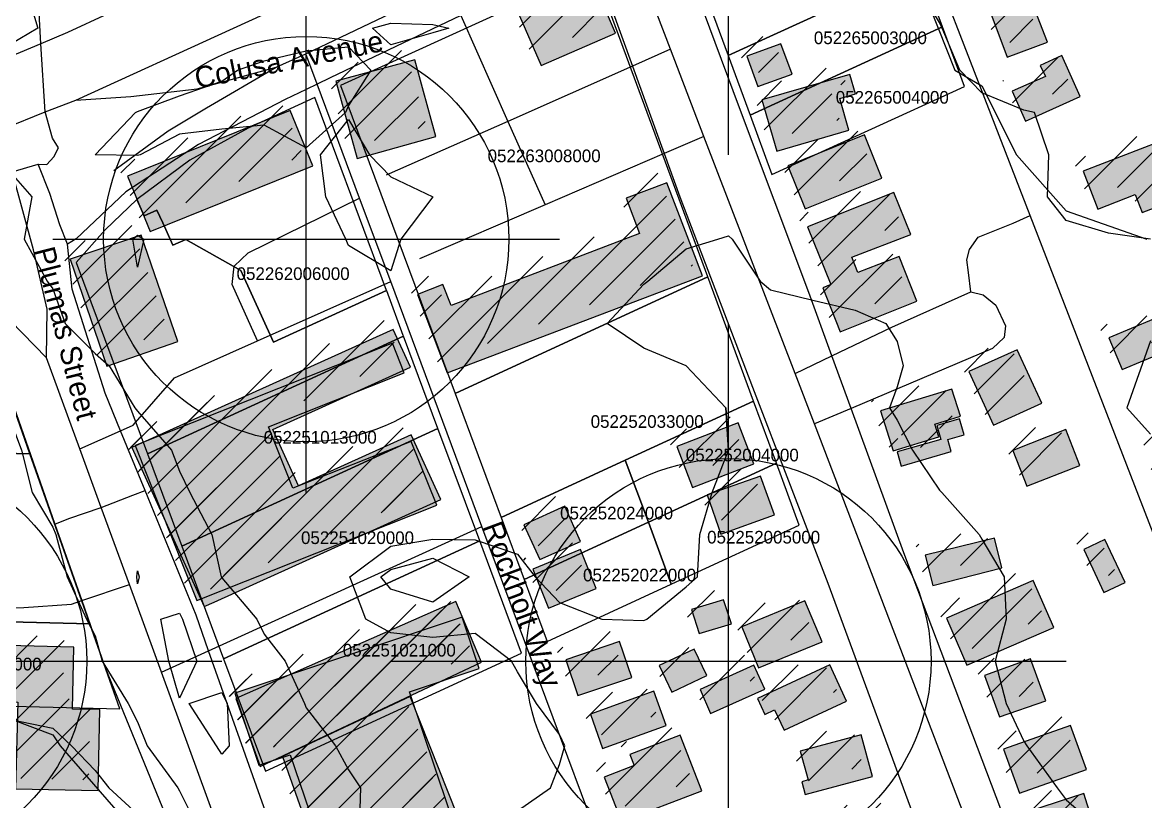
# Model space of a CAD drawing. Extents: x 6576311 to 6728256, y 2029764 to 2237541.
# Drawn here: x 6670120 to 6670918, y 2176966 to 2177519 of the extents above; entities that cross this region are included whole.
import ezdxf

# ---------------------------------------------------------------- set-up
doc = ezdxf.new("R2010")
doc.units = 21
for name, color, linetype in [('ADJOINING_LABELS', 230, 'Continuous'), ('ADJOINING_PARCELS', 241, 'Continuous'), ('BUILDINGS', 9, 'Continuous'), ('CENTER', 1, 'Continuous'), ('CL_LOCAL', 4, 'Continuous'), ('CL_MAJOR', 2, 'Continuous'), ('CL_TRAIL', 6, 'Continuous'), ('CONTOUR_1FT', 251, 'Continuous'), ('CONTOUR_INDEX', 150, 'Continuous'), ('ROAD_LABELS', 3, 'Continuous')]:
    doc.layers.add(name, color=color, linetype=linetype)

msp = doc.modelspace()

# ---------------------------------------------------------------- hatches: boundary and pattern name
at = {"layer": 'BUILDINGS_HATCH'}
for points in [[(6670465.43, 2177541.1), (6670488.06, 2177488.75), (6670541, 2177511.55), (6670518.66, 2177563.9)], [(6670805.53, 2177531.25), (6670819.3, 2177494.52), (6670847.9, 2177505.2), (6670833.85, 2177541.93)], [(6670634.38, 2177495.19), (6670642.13, 2177473.74), (6670666.48, 2177482.58), (6670658.45, 2177504.04)], [(6670342.32, 2177477.57), (6670357.3, 2177422.64), (6670413.4, 2177438.17), (6670398.42, 2177492.74)], [(6670871.32, 2177466.7), (6670858.15, 2177495.78), (6670842.87, 2177488.79), (6670846.59, 2177480.8), (6670822.81, 2177470.5), (6670832.26, 2177449.05)], [(6670706.92, 2177442.69), (6670700.31, 2177465.24), (6670711.64, 2177468.57), (6670707.61, 2177482.39), (6670645, 2177464.28), (6670655.65, 2177427.91)], [(6670194.27, 2177409.93), (6670210.32, 2177370.67), (6670325.84, 2177417.41), (6670309.8, 2177456.68)], [(6670730.33, 2177408.56), (6670718, 2177439.46), (6670663.35, 2177417.38), (6670675.68, 2177386.84)], [(6670873.25, 2177413.53), (6670883.86, 2177386.62), (6670910.19, 2177396.93), (6670915.35, 2177384.21), (6670956.41, 2177400.04), (6670940.93, 2177439.68)], [(6670602.71, 2177339.18), (6670577.47, 2177405.36), (6670548.58, 2177394.31), (6670558.05, 2177369.22), (6670424.11, 2177318.03), (6670418.38, 2177332.94), (6670400.26, 2177325.94), (6670421.48, 2177270.31)], [(6670750.92, 2177368.58), (6670738.88, 2177398.39), (6670677.43, 2177374.1), (6670694.06, 2177333.01), (6670688.4, 2177330.8), (6670700.72, 2177299.53), (6670755.09, 2177321.25), (6670742.47, 2177352.88), (6670713.31, 2177341.47), (6670709.01, 2177352.38)], [(6670153.4, 2177351.13), (6670179.53, 2177275.12), (6670229.94, 2177292.45), (6670203.81, 2177368.09)], [(6670901.08, 2177272.7), (6670932.79, 2177285.95), (6670923.33, 2177308.49), (6670891.62, 2177295.24)], [(6670197.24, 2177217.25), (6670248.68, 2177104.23), (6670255.68, 2177107.39), (6670416.78, 2177180.22), (6670395.8, 2177226.24), (6670315.77, 2177190.07), (6670297.53, 2177230.05), (6670395.25, 2177274.21), (6670382.97, 2177301.14)], [(6670243.48, 2177108.58), (6670413.93, 2177176.31), (6670395.87, 2177221.4), (6670311.78, 2177188.27), (6670294.29, 2177231.9), (6670390.85, 2177270.18), (6670382.53, 2177291.27), (6670199.62, 2177218.75)], [(6670792.17, 2177271.15), (6670809.63, 2177232.98), (6670843.88, 2177248.79), (6670826.42, 2177286.59)], [(6670729.32, 2177243.2), (6670738.24, 2177214.83), (6670770.81, 2177224.8), (6670767.94, 2177233.9), (6670786.07, 2177239.44), (6670780.03, 2177258.71)], [(6670584.5, 2177217.82), (6670595.68, 2177188.74), (6670639.29, 2177205.67), (6670628.11, 2177234.76)], [(6670743.96, 2177203.93), (6670779.65, 2177214.28), (6670777.06, 2177223.01), (6670788.67, 2177226.34), (6670785.51, 2177237.61), (6670769.36, 2177232.81), (6670772.24, 2177222.99), (6670741.08, 2177214.12)], [(6670871.02, 2177204.47), (6670860.98, 2177229.92), (6670823.32, 2177215.19), (6670833.36, 2177189.74)], [(6670653.91, 2177169.31), (6670644.15, 2177196.95), (6670606.2, 2177183.68), (6670615.96, 2177155.68)], [(6670516.15, 2177150.52), (6670504.98, 2177175.6), (6670475.82, 2177162.37), (6670487.27, 2177137.65)], [(6670766.44, 2177119.17), (6670815.45, 2177131.76), (6670810.26, 2177152.86), (6670760.96, 2177140.63)], [(6670903.14, 2177121.2), (6670888.83, 2177151.73), (6670873.82, 2177144.75), (6670888.13, 2177114.22)], [(6670527.35, 2177117.06), (6670516.17, 2177144.69), (6670482.2, 2177130.71), (6670493.37, 2177103.08)], [(6670852.5, 2177089.3), (6670837.9, 2177122.75), (6670776.18, 2177095.9), (6670790.79, 2177062.45)], [(6670271.17, 2177038.88), (6670288.5, 2176990.48), (6670445.66, 2177064.64), (6670427.61, 2177107.72)], [(6670623.32, 2177091.97), (6670617.86, 2177109.07), (6670594.92, 2177102.05), (6670600.38, 2177084.96)], [(6670642.74, 2177060.73), (6670687.76, 2177079.13), (6670675.44, 2177108.22), (6670630.7, 2177089.82)], [(6670270.41, 2177042.77), (6670287.65, 2176991.49), (6670309.74, 2176998.87), (6670323.52, 2176958.5), (6670309.36, 2176953.71), (6670330.9, 2176890.06), (6670393.21, 2176910.72), (6670388.62, 2176924.91), (6670409.01, 2176931.55), (6670411.02, 2176926.09), (6670431.69, 2176933.1), (6670394.64, 2177043.66), (6670444.2, 2177060.26), (6670432.14, 2177096.63)], [(6670173.42, 2176973.53), (6670174.6, 2177031.08), (6670155.03, 2177031.36), (6670155.98, 2177075.43), (6670014.43, 2177078.84), (6670014.21, 2177063.55), (6669996.06, 2177064.2), (6669995.8, 2177057.28), (6669962.33, 2177057.87), (6669961.84, 2177039.65), (6670116.15, 2177036.3), (6670114.71, 2176974.74)], [(6670552.58, 2177053.8), (6670543.96, 2177079.26), (6670505.72, 2177066.35), (6670514.34, 2177040.89)], [(6670605.89, 2177055.12), (6670597.02, 2177074.02), (6670572.11, 2177062.26), (6670580.98, 2177043.36)], [(6670803.3, 2177055.22), (6670813.91, 2177025.77), (6670846.77, 2177037.2), (6670835.86, 2177067.01)], [(6670647.06, 2177045.46), (6670639.33, 2177062.54), (6670601.11, 2177045.26), (6670608.56, 2177028.18)], [(6670641.98, 2177038.88), (6670647.13, 2177027.61), (6670653.93, 2177030.92), (6670660.8, 2177016.38), (6670705.24, 2177036.96), (6670693.22, 2177062.77)], [(6670577.11, 2177019.67), (6670568.22, 2177044.03), (6670523.19, 2177027.81), (6670531.8, 2177003.45)], [(6670304.44, 2176997.72), (6670317.53, 2176960.3), (6670312.6, 2176958.75), (6670336.1, 2176889.14), (6670394.19, 2176915.13), (6670389.16, 2176929.53), (6670406.26, 2176937.18), (6670410.11, 2176926.2), (6670435.93, 2176937.67), (6670395.16, 2177040.17)], [(6670828.04, 2176971.56), (6670875.62, 2176988.51), (6670864.43, 2177019.79), (6670816.85, 2177002.83)], [(6670602.27, 2176973.15), (6670587.07, 2177012.79), (6670551.1, 2176999.16), (6670554.26, 2176991.16), (6670533.02, 2176983.06), (6670545.35, 2176951.43)], [(6670673.43, 2176979.65), (6670675.74, 2176970.55), (6670723.62, 2176983.5), (6670715.55, 2177012.97), (6670672.2, 2177001.49), (6670677.96, 2176981.12)], [(6670882.9, 2176942.66), (6670873.71, 2176971.39), (6670835.19, 2176958.84), (6670844.38, 2176930.47)]]:
    msp.add_hatch(color=251, dxfattribs=at).paths.add_polyline_path(points)
at = {"layer": 'BUILDINGS_SHADOW'}
h = msp.add_hatch(dxfattribs=at)
h.set_pattern_fill('ANSI31', scale=5)
h.paths.add_polyline_path([(6670458.68, 2177548.48), (6670481.31, 2177496.13), (6670534.25, 2177518.93), (6670511.91, 2177571.28)])
h = msp.add_hatch(dxfattribs=at)
h.set_pattern_fill('ANSI31', scale=5)
h.paths.add_polyline_path([(6670798.78, 2177538.63), (6670812.55, 2177501.9), (6670841.15, 2177512.58), (6670827.1, 2177549.31)])
h = msp.add_hatch(dxfattribs=at)
h.set_pattern_fill('ANSI31', scale=5)
h.paths.add_polyline_path([(6670627.63, 2177502.57), (6670635.38, 2177481.12), (6670659.73, 2177489.96), (6670651.7, 2177511.42)])
h = msp.add_hatch(dxfattribs=at)
h.set_pattern_fill('ANSI31', scale=5)
h.paths.add_polyline_path([(6670335.57, 2177484.95), (6670350.55, 2177430.02), (6670406.65, 2177445.55), (6670391.67, 2177500.12)])
h = msp.add_hatch(dxfattribs=at)
h.set_pattern_fill('ANSI31', scale=5)
h.paths.add_polyline_path([(6670864.57, 2177474.08), (6670851.41, 2177503.16), (6670836.12, 2177496.17), (6670839.84, 2177488.18), (6670816.06, 2177477.88), (6670825.51, 2177456.43)])
h = msp.add_hatch(dxfattribs=at)
h.set_pattern_fill('ANSI31', scale=5)
h.paths.add_polyline_path([(6670700.18, 2177450.07), (6670693.56, 2177472.62), (6670704.89, 2177475.95), (6670700.86, 2177489.77), (6670638.26, 2177471.66), (6670648.9, 2177435.29)])
h = msp.add_hatch(dxfattribs=at)
h.set_pattern_fill('ANSI31', scale=5)
h.paths.add_polyline_path([(6670187.53, 2177417.31), (6670203.57, 2177378.05), (6670319.09, 2177424.79), (6670303.05, 2177464.05)])
h = msp.add_hatch(dxfattribs=at)
h.set_pattern_fill('ANSI31', scale=5)
h.paths.add_polyline_path([(6670723.58, 2177415.93), (6670711.25, 2177446.84), (6670656.61, 2177424.76), (6670668.93, 2177394.22)])
h = msp.add_hatch(dxfattribs=at)
h.set_pattern_fill('ANSI31', scale=5)
h.paths.add_polyline_path([(6670866.5, 2177420.91), (6670877.11, 2177394), (6670903.44, 2177404.31), (6670908.6, 2177391.59), (6670949.66, 2177407.42), (6670934.18, 2177447.06)])
h = msp.add_hatch(dxfattribs=at)
h.set_pattern_fill('ANSI31', scale=5)
h.paths.add_polyline_path([(6670595.96, 2177346.56), (6670570.72, 2177412.74), (6670541.84, 2177401.69), (6670551.3, 2177376.6), (6670417.36, 2177325.41), (6670411.63, 2177340.32), (6670393.51, 2177333.32), (6670414.73, 2177277.69)])
h = msp.add_hatch(dxfattribs=at)
h.set_pattern_fill('ANSI31', scale=5)
h.paths.add_polyline_path([(6670744.17, 2177375.96), (6670732.13, 2177405.77), (6670670.69, 2177381.48), (6670687.31, 2177340.39), (6670681.65, 2177338.18), (6670693.97, 2177306.91), (6670748.34, 2177328.63), (6670735.73, 2177360.26), (6670706.56, 2177348.85), (6670702.26, 2177359.76)])
h = msp.add_hatch(dxfattribs=at)
h.set_pattern_fill('ANSI31', scale=5)
h.paths.add_polyline_path([(6670146.65, 2177358.5), (6670172.78, 2177282.5), (6670223.19, 2177299.83), (6670197.06, 2177375.47)])
h = msp.add_hatch(dxfattribs=at)
h.set_pattern_fill('ANSI31', scale=5)
h.paths.add_polyline_path([(6670894.33, 2177280.08), (6670926.04, 2177293.33), (6670916.58, 2177315.87), (6670884.87, 2177302.62)])
h = msp.add_hatch(dxfattribs=at)
h.set_pattern_fill('ANSI31', scale=5)
h.paths.add_polyline_path([(6670190.49, 2177224.63), (6670241.94, 2177111.61), (6670248.93, 2177114.77), (6670410.03, 2177187.6), (6670389.05, 2177233.62), (6670309.02, 2177197.45), (6670290.78, 2177237.43), (6670388.51, 2177281.58), (6670376.22, 2177308.52)])
h = msp.add_hatch(dxfattribs=at)
h.set_pattern_fill('ANSI31', scale=5)
h.paths.add_polyline_path([(6670236.73, 2177115.96), (6670407.18, 2177183.69), (6670389.13, 2177228.78), (6670305.03, 2177195.64), (6670287.54, 2177239.28), (6670384.1, 2177277.56), (6670375.78, 2177298.65), (6670192.87, 2177226.13)])
h = msp.add_hatch(dxfattribs=at)
h.set_pattern_fill('ANSI31', scale=5)
h.paths.add_polyline_path([(6670785.42, 2177278.53), (6670802.88, 2177240.36), (6670837.14, 2177256.17), (6670819.67, 2177293.97)])
h = msp.add_hatch(dxfattribs=at)
h.set_pattern_fill('ANSI31', scale=5)
h.paths.add_polyline_path([(6670722.58, 2177250.58), (6670731.49, 2177222.21), (6670764.06, 2177232.18), (6670761.19, 2177241.28), (6670779.32, 2177246.82), (6670773.28, 2177266.09)])
h = msp.add_hatch(dxfattribs=at)
h.set_pattern_fill('ANSI31', scale=5)
h.paths.add_polyline_path([(6670577.75, 2177225.2), (6670588.93, 2177196.11), (6670632.54, 2177213.05), (6670621.36, 2177242.14)])
h = msp.add_hatch(dxfattribs=at)
h.set_pattern_fill('ANSI31', scale=5)
h.paths.add_polyline_path([(6670737.21, 2177211.31), (6670772.9, 2177221.66), (6670770.31, 2177230.39), (6670781.92, 2177233.72), (6670778.76, 2177244.99), (6670762.61, 2177240.19), (6670765.49, 2177230.37), (6670734.33, 2177221.49)])
h = msp.add_hatch(dxfattribs=at)
h.set_pattern_fill('ANSI31', scale=5)
h.paths.add_polyline_path([(6670924.77, 2177191.71), (6670976.32, 2177207.22), (6670965.67, 2177242.87), (6670913.83, 2177227.72)])
h = msp.add_hatch(dxfattribs=at)
h.set_pattern_fill('ANSI31', scale=5)
h.paths.add_polyline_path([(6670864.27, 2177211.85), (6670854.23, 2177237.3), (6670816.57, 2177222.57), (6670826.61, 2177197.12)])
h = msp.add_hatch(dxfattribs=at)
h.set_pattern_fill('ANSI31', scale=5)
h.paths.add_polyline_path([(6670647.16, 2177176.69), (6670637.4, 2177204.33), (6670599.45, 2177191.06), (6670609.21, 2177163.06)])
h = msp.add_hatch(dxfattribs=at)
h.set_pattern_fill('ANSI31', scale=5)
h.paths.add_polyline_path([(6670509.4, 2177157.9), (6670498.23, 2177182.98), (6670469.07, 2177169.75), (6670480.52, 2177145.03)])
h = msp.add_hatch(dxfattribs=at)
h.set_pattern_fill('ANSI31', scale=5)
h.paths.add_polyline_path([(6670759.69, 2177126.54), (6670808.7, 2177139.14), (6670803.51, 2177160.24), (6670754.21, 2177148.01)])
h = msp.add_hatch(dxfattribs=at)
h.set_pattern_fill('ANSI31', scale=5)
h.paths.add_polyline_path([(6670896.39, 2177128.58), (6670882.08, 2177159.11), (6670867.07, 2177152.13), (6670881.38, 2177121.6)])
h = msp.add_hatch(dxfattribs=at)
h.set_pattern_fill('ANSI31', scale=5)
h.paths.add_polyline_path([(6670520.6, 2177124.44), (6670509.42, 2177152.07), (6670475.45, 2177138.09), (6670486.62, 2177110.46)])
h = msp.add_hatch(dxfattribs=at)
h.set_pattern_fill('ANSI31', scale=5)
h.paths.add_polyline_path([(6670845.75, 2177096.68), (6670831.15, 2177130.13), (6670769.43, 2177103.28), (6670784.04, 2177069.83)])
h = msp.add_hatch(dxfattribs=at)
h.set_pattern_fill('ANSI31', scale=5)
h.paths.add_polyline_path([(6670264.42, 2177046.26), (6670281.75, 2176997.86), (6670438.91, 2177072.02), (6670420.86, 2177115.1)])
h = msp.add_hatch(dxfattribs=at)
h.set_pattern_fill('ANSI31', scale=5)
h.paths.add_polyline_path([(6670616.57, 2177099.35), (6670611.11, 2177116.45), (6670588.17, 2177109.43), (6670593.63, 2177092.34)])
h = msp.add_hatch(dxfattribs=at)
h.set_pattern_fill('ANSI31', scale=5)
h.paths.add_polyline_path([(6670635.99, 2177068.11), (6670681.01, 2177086.51), (6670668.69, 2177115.6), (6670623.96, 2177097.2)])
h = msp.add_hatch(dxfattribs=at)
h.set_pattern_fill('ANSI31', scale=5)
h.paths.add_polyline_path([(6670263.67, 2177050.15), (6670280.9, 2176998.87), (6670302.99, 2177006.25), (6670316.77, 2176965.88), (6670302.61, 2176961.09), (6670324.15, 2176897.44), (6670386.47, 2176918.1), (6670381.87, 2176932.28), (6670402.26, 2176938.93), (6670404.27, 2176933.47), (6670424.94, 2176940.48), (6670387.89, 2177051.04), (6670437.45, 2177067.64), (6670425.39, 2177104.01)])
h = msp.add_hatch(dxfattribs=at)
h.set_pattern_fill('ANSI31', scale=5)
h.paths.add_polyline_path([(6670166.67, 2176980.91), (6670167.85, 2177038.46), (6670148.28, 2177038.74), (6670149.23, 2177082.81), (6670007.68, 2177086.22), (6670007.46, 2177070.93), (6669989.31, 2177071.58), (6669989.05, 2177064.66), (6669955.58, 2177065.25), (6669955.09, 2177047.03), (6670109.4, 2177043.68), (6670107.96, 2176982.12)])
h = msp.add_hatch(dxfattribs=at)
h.set_pattern_fill('ANSI31', scale=5)
h.paths.add_polyline_path([(6670545.83, 2177061.18), (6670537.21, 2177086.63), (6670498.98, 2177073.73), (6670507.59, 2177048.27)])
h = msp.add_hatch(dxfattribs=at)
h.set_pattern_fill('ANSI31', scale=5)
h.paths.add_polyline_path([(6670599.14, 2177062.49), (6670590.27, 2177081.4), (6670565.36, 2177069.64), (6670574.23, 2177050.73)])
h = msp.add_hatch(dxfattribs=at)
h.set_pattern_fill('ANSI31', scale=5)
h.paths.add_polyline_path([(6670796.55, 2177062.6), (6670807.17, 2177033.15), (6670840.02, 2177044.57), (6670829.11, 2177074.39)])
h = msp.add_hatch(dxfattribs=at)
h.set_pattern_fill('ANSI31', scale=5)
h.paths.add_polyline_path([(6670640.31, 2177052.83), (6670632.58, 2177069.92), (6670594.36, 2177052.64), (6670601.81, 2177035.55)])
h = msp.add_hatch(dxfattribs=at)
h.set_pattern_fill('ANSI31', scale=5)
h.paths.add_polyline_path([(6670635.23, 2177046.26), (6670640.38, 2177034.99), (6670647.18, 2177038.3), (6670654.05, 2177023.76), (6670698.49, 2177044.34), (6670686.47, 2177070.15)])
h = msp.add_hatch(dxfattribs=at)
h.set_pattern_fill('ANSI31', scale=5)
h.paths.add_polyline_path([(6670570.36, 2177027.04), (6670561.47, 2177051.41), (6670516.44, 2177035.19), (6670525.05, 2177010.83)])
h = msp.add_hatch(dxfattribs=at)
h.set_pattern_fill('ANSI31', scale=5)
h.paths.add_polyline_path([(6670297.69, 2177005.1), (6670310.78, 2176967.68), (6670305.85, 2176966.13), (6670329.35, 2176896.52), (6670387.44, 2176922.51), (6670382.41, 2176936.91), (6670399.51, 2176944.56), (6670403.36, 2176933.58), (6670429.18, 2176945.05), (6670388.41, 2177047.55)])
h = msp.add_hatch(dxfattribs=at)
h.set_pattern_fill('ANSI31', scale=5)
h.paths.add_polyline_path([(6670821.29, 2176978.94), (6670868.87, 2176995.89), (6670857.68, 2177027.17), (6670810.1, 2177010.21)])
h = msp.add_hatch(dxfattribs=at)
h.set_pattern_fill('ANSI31', scale=5)
h.paths.add_polyline_path([(6670595.52, 2176980.53), (6670580.32, 2177020.17), (6670544.36, 2177006.54), (6670547.51, 2176998.54), (6670526.27, 2176990.44), (6670538.6, 2176958.8)])
h = msp.add_hatch(dxfattribs=at)
h.set_pattern_fill('ANSI31', scale=5)
h.paths.add_polyline_path([(6670666.68, 2176987.03), (6670668.99, 2176977.93), (6670716.87, 2176990.88), (6670708.8, 2177020.35), (6670665.45, 2177008.87), (6670671.21, 2176988.5)])
h = msp.add_hatch(dxfattribs=at)
h.set_pattern_fill('ANSI31', scale=5)
h.paths.add_polyline_path([(6670876.15, 2176950.03), (6670866.96, 2176978.77), (6670828.44, 2176966.22), (6670837.63, 2176937.85)])
h = msp.add_hatch(dxfattribs=at)
h.set_pattern_fill('ANSI31', scale=5)
h.paths.add_polyline_path([(6670677.74, 2176919.69), (6670737.51, 2176937.79), (6670728.02, 2176969.8), (6670667.97, 2176951.7)])

# ---------------------------------------------------------------- linework, layer by layer
at = {"layer": 'ADJOINING_PARCELS'}
for points in [[(6670588.19, 2177585.14), (6670621.05, 2177495.68), (6670757.77, 2177558.36), (6670725.06, 2177647.45), (6670588.19, 2177585.14)], [(6670345.46, 2177474.49), (6670427.07, 2177255.58), (6670606.54, 2177338.47), (6670526.06, 2177556.83), (6670345.46, 2177474.49)], [(6670621.05, 2177495.68), (6670636.68, 2177453.32), (6670773.27, 2177516.18), (6670757.77, 2177558.36), (6670621.05, 2177495.68)], [(6670636.68, 2177453.32), (6670652.18, 2177411.14), (6670788.9, 2177473.81), (6670773.27, 2177516.18), (6670636.68, 2177453.32)], [(6670390.17, 2177296.76), (6670378.4, 2177328.58), (6670378.26, 2177328.76), (6670298.01, 2177292.01), (6670274.68, 2177342.9), (6670235.59, 2177365.13), (6670226.53, 2177361.09), (6670219.23, 2177376.9), (6670215.08, 2177385.99), (6670206.02, 2177381.76), (6670200.73, 2177393.39), (6670178.27, 2177371.99), (6670157.8, 2177348.78), (6670208.44, 2177212.78), (6670390.45, 2177296.4), (6670390.17, 2177296.76)], [(6670459.78, 2177167.4), (6670547.95, 2177208.2), (6670638.96, 2177250.1), (6670606.54, 2177338.47), (6670427.07, 2177255.58), (6670459.78, 2177167.4)], [(6670208.44, 2177212.78), (6670232.82, 2177147.14), (6670414.84, 2177230.77), (6670390.45, 2177296.4), (6670208.44, 2177212.78)], [(6669963.51, 2177216.66), (6670124.91, 2177212.61), (6670103.67, 2177273.16), (6669961.13, 2177276.75), (6669963.51, 2177216.66)], [(6670547.95, 2177208.2), (6670564.45, 2177164.2), (6670655.31, 2177206.1), (6670638.96, 2177250.1), (6670547.95, 2177208.2)], [(6670232.82, 2177147.14), (6670262.51, 2177067.14), (6670444.53, 2177150.95), (6670414.84, 2177230.77), (6670232.82, 2177147.14)], [(6669967.98, 2177096.86), (6670167.53, 2177091.87), (6670124.91, 2177212.61), (6669963.51, 2177216.66), (6669967.98, 2177096.86)], [(6670459.78, 2177167.4), (6670476.13, 2177123.4), (6670564.45, 2177164.2), (6670547.95, 2177208.2), (6670459.78, 2177167.4)], [(6670580.66, 2177120.02), (6670584.06, 2177121.67), (6670671.53, 2177161.92), (6670655.31, 2177206.1), (6670564.45, 2177164.2), (6670580.66, 2177120.02)], [(6670476.13, 2177123.4), (6670492.34, 2177079.4), (6670580.66, 2177120.02), (6670564.45, 2177164.2), (6670476.13, 2177123.4)], [(6670262.51, 2177067.14), (6670292.2, 2176987.14), (6670474.22, 2177071.13), (6670444.53, 2177150.95), (6670262.51, 2177067.14)], [(6669970.08, 2177036.96), (6670188.78, 2177031.5), (6670167.53, 2177091.87), (6669967.98, 2177096.86), (6669970.08, 2177036.96)]]:
    msp.add_lwpolyline(points, close=True, dxfattribs=at)
at = {"layer": 'BUILDINGS'}
for points in [[(6670465.43, 2177541.1), (6670488.06, 2177488.75), (6670541, 2177511.55), (6670518.66, 2177563.9), (6670465.43, 2177541.1)], [(6670805.53, 2177531.25), (6670819.3, 2177494.52), (6670847.9, 2177505.2), (6670833.85, 2177541.93), (6670805.53, 2177531.25)], [(6670634.38, 2177495.19), (6670642.13, 2177473.74), (6670666.48, 2177482.58), (6670658.45, 2177504.04), (6670634.38, 2177495.19)], [(6670342.32, 2177477.57), (6670357.3, 2177422.64), (6670413.4, 2177438.17), (6670398.42, 2177492.74), (6670342.32, 2177477.57)], [(6670871.32, 2177466.7), (6670858.15, 2177495.78), (6670842.87, 2177488.79), (6670846.59, 2177480.8), (6670822.81, 2177470.5), (6670832.26, 2177449.05), (6670871.32, 2177466.7)], [(6670706.92, 2177442.69), (6670700.31, 2177465.24), (6670711.64, 2177468.57), (6670707.61, 2177482.39), (6670645, 2177464.28), (6670655.65, 2177427.91), (6670706.92, 2177442.69)], [(6670194.27, 2177409.93), (6670210.32, 2177370.67), (6670325.84, 2177417.41), (6670309.8, 2177456.68), (6670194.27, 2177409.93)], [(6670730.33, 2177408.56), (6670718, 2177439.46), (6670663.35, 2177417.38), (6670675.68, 2177386.84), (6670730.33, 2177408.56)], [(6670873.25, 2177413.53), (6670883.86, 2177386.62), (6670910.19, 2177396.93), (6670915.35, 2177384.21), (6670956.41, 2177400.04), (6670940.93, 2177439.68), (6670873.25, 2177413.53)], [(6670602.71, 2177339.18), (6670577.47, 2177405.36), (6670548.58, 2177394.31), (6670558.05, 2177369.22), (6670424.11, 2177318.03), (6670418.38, 2177332.94), (6670400.26, 2177325.94), (6670421.48, 2177270.31), (6670602.71, 2177339.18)], [(6670750.92, 2177368.58), (6670738.88, 2177398.39), (6670677.43, 2177374.1), (6670694.06, 2177333.01), (6670688.4, 2177330.8), (6670700.72, 2177299.53), (6670755.09, 2177321.25), (6670742.47, 2177352.88), (6670713.31, 2177341.47), (6670709.01, 2177352.38), (6670750.92, 2177368.58)], [(6670153.4, 2177351.13), (6670179.53, 2177275.12), (6670229.94, 2177292.45), (6670203.81, 2177368.09), (6670153.4, 2177351.13)], [(6670901.08, 2177272.7), (6670932.79, 2177285.95), (6670923.33, 2177308.49), (6670891.62, 2177295.24), (6670901.08, 2177272.7)], [(6670197.24, 2177217.25), (6670248.68, 2177104.23), (6670255.68, 2177107.39), (6670416.78, 2177180.22), (6670395.8, 2177226.24), (6670315.77, 2177190.07), (6670297.53, 2177230.05), (6670395.25, 2177274.21), (6670382.97, 2177301.14), (6670197.24, 2177217.25)], [(6670243.48, 2177108.58), (6670413.93, 2177176.31), (6670395.87, 2177221.4), (6670311.78, 2177188.27), (6670294.29, 2177231.9), (6670390.85, 2177270.18), (6670382.53, 2177291.27), (6670199.62, 2177218.75), (6670243.48, 2177108.58)], [(6670792.17, 2177271.15), (6670809.63, 2177232.98), (6670843.88, 2177248.79), (6670826.42, 2177286.59), (6670792.17, 2177271.15)], [(6670729.32, 2177243.2), (6670738.24, 2177214.83), (6670770.81, 2177224.8), (6670767.94, 2177233.9), (6670786.07, 2177239.44), (6670780.03, 2177258.71), (6670729.32, 2177243.2)], [(6670584.5, 2177217.82), (6670595.68, 2177188.74), (6670639.29, 2177205.67), (6670628.11, 2177234.76), (6670584.5, 2177217.82)], [(6670743.96, 2177203.93), (6670779.65, 2177214.28), (6670777.06, 2177223.01), (6670788.67, 2177226.34), (6670785.51, 2177237.61), (6670769.36, 2177232.81), (6670772.24, 2177222.99), (6670741.08, 2177214.12), (6670743.96, 2177203.93)], [(6670871.02, 2177204.47), (6670860.98, 2177229.92), (6670823.32, 2177215.19), (6670833.36, 2177189.74), (6670871.02, 2177204.47)], [(6670653.91, 2177169.31), (6670644.15, 2177196.95), (6670606.2, 2177183.68), (6670615.96, 2177155.68), (6670653.91, 2177169.31)], [(6670516.15, 2177150.52), (6670504.98, 2177175.6), (6670475.82, 2177162.37), (6670487.27, 2177137.65), (6670516.15, 2177150.52)], [(6670766.44, 2177119.17), (6670815.45, 2177131.76), (6670810.26, 2177152.86), (6670760.96, 2177140.63), (6670766.44, 2177119.17)], [(6670903.14, 2177121.2), (6670888.83, 2177151.73), (6670873.82, 2177144.75), (6670888.13, 2177114.22), (6670903.14, 2177121.2)], [(6670527.35, 2177117.06), (6670516.17, 2177144.69), (6670482.2, 2177130.71), (6670493.37, 2177103.08), (6670527.35, 2177117.06)], [(6670852.5, 2177089.3), (6670837.9, 2177122.75), (6670776.18, 2177095.9), (6670790.79, 2177062.45), (6670852.5, 2177089.3)], [(6670271.17, 2177038.88), (6670288.5, 2176990.48), (6670445.66, 2177064.64), (6670427.61, 2177107.72), (6670271.17, 2177038.88)], [(6670623.32, 2177091.97), (6670617.86, 2177109.07), (6670594.92, 2177102.05), (6670600.38, 2177084.96), (6670623.32, 2177091.97)], [(6670642.74, 2177060.73), (6670687.76, 2177079.13), (6670675.44, 2177108.22), (6670630.7, 2177089.82), (6670642.74, 2177060.73)], [(6670270.41, 2177042.77), (6670287.65, 2176991.49), (6670309.74, 2176998.87), (6670323.52, 2176958.5), (6670309.36, 2176953.71), (6670330.9, 2176890.06), (6670393.21, 2176910.72), (6670388.62, 2176924.91), (6670409.01, 2176931.55), (6670411.02, 2176926.09), (6670431.69, 2176933.1), (6670394.64, 2177043.66), (6670444.2, 2177060.26), (6670432.14, 2177096.63), (6670270.41, 2177042.77)], [(6670173.42, 2176973.53), (6670174.6, 2177031.08), (6670155.03, 2177031.36), (6670155.98, 2177075.43), (6670014.43, 2177078.84), (6670014.21, 2177063.55), (6669996.06, 2177064.2), (6669995.8, 2177057.28), (6669962.33, 2177057.87), (6669961.84, 2177039.65), (6670116.15, 2177036.3), (6670114.71, 2176974.74), (6670173.42, 2176973.53)], [(6670552.58, 2177053.8), (6670543.96, 2177079.26), (6670505.72, 2177066.35), (6670514.34, 2177040.89), (6670552.58, 2177053.8)], [(6670605.89, 2177055.12), (6670597.02, 2177074.02), (6670572.11, 2177062.26), (6670580.98, 2177043.36), (6670605.89, 2177055.12)], [(6670803.3, 2177055.22), (6670813.91, 2177025.77), (6670846.77, 2177037.2), (6670835.86, 2177067.01), (6670803.3, 2177055.22)], [(6670647.06, 2177045.46), (6670639.33, 2177062.54), (6670601.11, 2177045.26), (6670608.56, 2177028.18), (6670647.06, 2177045.46)], [(6670641.98, 2177038.88), (6670647.13, 2177027.61), (6670653.93, 2177030.92), (6670660.8, 2177016.38), (6670705.24, 2177036.96), (6670693.22, 2177062.77), (6670641.98, 2177038.88)], [(6670577.11, 2177019.67), (6670568.22, 2177044.03), (6670523.19, 2177027.81), (6670531.8, 2177003.45), (6670577.11, 2177019.67)], [(6670304.44, 2176997.72), (6670317.53, 2176960.3), (6670312.6, 2176958.75), (6670336.1, 2176889.14), (6670394.19, 2176915.13), (6670389.16, 2176929.53), (6670406.26, 2176937.18), (6670410.11, 2176926.2), (6670435.93, 2176937.67), (6670395.16, 2177040.17), (6670304.44, 2176997.72)], [(6670828.04, 2176971.56), (6670875.62, 2176988.51), (6670864.43, 2177019.79), (6670816.85, 2177002.83), (6670828.04, 2176971.56)], [(6670602.27, 2176973.15), (6670587.07, 2177012.79), (6670551.1, 2176999.16), (6670554.26, 2176991.16), (6670533.02, 2176983.06), (6670545.35, 2176951.43), (6670602.27, 2176973.15)], [(6670673.43, 2176979.65), (6670675.74, 2176970.55), (6670723.62, 2176983.5), (6670715.55, 2177012.97), (6670672.2, 2177001.49), (6670677.96, 2176981.12), (6670673.43, 2176979.65)], [(6670882.9, 2176942.66), (6670873.71, 2176971.39), (6670835.19, 2176958.84), (6670844.38, 2176930.47), (6670882.9, 2176942.66)]]:
    msp.add_lwpolyline(points, close=True, dxfattribs=at)
at = {"layer": 'CENTER'}
for p, q in [((6670321.24, 2177185.31, 45.41), (6670321.24, 2177545.31, 45.41)), ((6670141.24, 2177365.31, 45.41), (6670501.24, 2177365.31, 45.41))]:
    msp.add_line(p, q, dxfattribs=at)
msp.add_circle((6670321.24, 2177365.31, 45.41), 144, dxfattribs=at)
at = {"layer": 'CL_LOCAL'}
for points in [[(6671057.76, 2176808.97), (6670835.8, 2177381.98), (6670728.73, 2177658.1), (6670722.05, 2177675.34)], [(6670299.8, 2177487.52), (6670321.03, 2177496.86), (6670421.74, 2177545.36), (6670483.24, 2177575.01), (6670505.84, 2177584.06), (6670542.36, 2177598.75)], [(6671363.26, 2175428.88), (6671245.58, 2175708.09), (6671226.93, 2175751.35), (6671208.21, 2175792.42), (6671169.22, 2175910.22), (6671118.15, 2176058.71), (6671058.13, 2176233.31), (6671051.21, 2176253.42), (6671047.48, 2176263.42), (6671036.87, 2176291.89), (6670984.34, 2176432.58), (6670941.04, 2176550.73), (6670924.25, 2176596.55), (6670884.22, 2176705.75), (6670877.73, 2176723.49), (6670864.11, 2176759.05), (6670682.31, 2177233.94), (6670668.57, 2177269.75), (6670603.82, 2177438.32), (6670580.13, 2177500.21), (6670542.36, 2177598.75)], [(6670421.74, 2177545.36), (6670431.13, 2177524.16), (6670464.43, 2177448.99)], [(6670820.2, 2176158.44), (6670703.78, 2176470.03), (6670648.53, 2176617.89), (6670601.16, 2176744.98), (6670577.95, 2176807.3), (6670446.1, 2177161.15), (6670381.27, 2177335.19), (6670359.18, 2177394.42), (6670328.97, 2177475.51), (6670321.03, 2177496.86)], [(6670580.13, 2177500.21), (6670552.98, 2177488.19), (6670464.43, 2177448.99)], [(6670184.42, 2177414.12), (6670223.01, 2177442.18), (6670250.31, 2177458.54), (6670299.8, 2177487.52)], [(6670464.43, 2177448.99), (6670377.95, 2177410.67)], [(6670464.43, 2177448.99), (6670490.97, 2177389.7)], [(6670603.82, 2177438.32), (6670575.54, 2177426.15), (6670490.97, 2177389.7), (6670401.62, 2177351.23)], [(6670286.55, 2177292.98), (6670268.57, 2177333), (6670270.04, 2177345.97), (6670279.93, 2177355.52), (6670359.18, 2177394.42)], [(6670793.58, 2177327.9), (6670791.93, 2177341.66), (6670790.59, 2177350.61), (6670792.6, 2177357.83), (6670798.8, 2177366.67), (6670823.66, 2177376.72), (6670835.8, 2177381.98)], [(6670160.26, 2177216.25), (6670189.25, 2177229.12), (6670198.14, 2177233.09), (6670227.52, 2177266.69), (6670286.55, 2177292.98), (6670381.27, 2177335.19)], [(6670668.57, 2177269.75), (6670694.81, 2177282.35), (6670737.44, 2177302.82), (6670793.58, 2177327.9), (6670802.29, 2177325.6), (6670811.31, 2177318.43), (6670818.04, 2177303.74), (6670817.2, 2177295.36), (6670808.84, 2177287.54), (6670708.44, 2177245.01), (6670682.31, 2177233.94)], [(6670218.25, 2177057.52), (6670251.85, 2177072.81), (6670446.1, 2177161.15)], [(6669960.13, 2177103.71), (6669978.05, 2177103.53), (6670092.75, 2177102.56), (6670120.6, 2177103.55), (6670154.34, 2177105.95), (6670161.71, 2177108.42), (6670195.69, 2177119.78)]]:
    msp.add_lwpolyline(points, dxfattribs=at)
at = {"layer": 'CL_MAJOR'}
for points in [[(6670531.21, 2177686.4), (6670476.35, 2177662.21), (6670415.8, 2177635), (6670294.82, 2177578.73), (6670151.5, 2177512.1), (6670132.62, 2177504.08), (6670102.89, 2177491.79)], [(6670106.44, 2177443.95), (6670135.74, 2177455.8), (6670157.57, 2177464.08), (6670493.53, 2177617.7), (6670534.17, 2177636.63)], [(6670068.87, 2177481.85), (6670071.2, 2177433.6), (6670073.63, 2177414.23), (6670077.5, 2177397.57), (6670110.98, 2177307.17), (6670136.65, 2177280.91)], [(6670157.57, 2177464.08), (6670196.65, 2177466.65), (6670243.65, 2177472.13), (6670299.8, 2177487.52)], [(6670136.65, 2177280.91), (6670137.18, 2177315.62), (6670127.5, 2177357.61), (6670112.29, 2177413.2), (6670106.44, 2177443.95)], [(6670472.19, 2176376.15), (6670463.62, 2176397.67), (6670424.58, 2176502.54), (6670416.86, 2176523.34), (6670408.97, 2176543.89), (6670374.15, 2176635.74), (6670330.98, 2176749.7), (6670321.49, 2176775.12), (6670316.12, 2176789.52), (6670218.25, 2177057.52), (6670195.69, 2177119.78), (6670175.53, 2177174.47), (6670160.26, 2177216.25), (6670136.65, 2177280.91)]]:
    msp.add_lwpolyline(points, dxfattribs=at)
at = {"layer": 'CL_TRAIL'}
for points in [[(6670880.08, 2176766.41), (6670883.92, 2176770.32), (6670838.02, 2176898.83), (6670745.95, 2177142.39), (6670708.44, 2177245.01), (6670694.81, 2177282.35), (6670678.37, 2177327.34), (6670629.12, 2177458.5), (6670590.7, 2177561.95), (6670582.7, 2177590.65)], [(6670513.16, 2177562.35), (6670431.13, 2177524.16), (6670410.66, 2177514.61), (6670338.14, 2177479.89)], [(6670513.16, 2177562.35), (6670521.32, 2177565.34), (6670526.32, 2177562.3), (6670529.56, 2177552.99), (6670552.98, 2177488.19), (6670563.86, 2177458.11), (6670575.54, 2177426.15), (6670586.76, 2177395.46), (6670638.38, 2177260.01), (6670691.78, 2177120.89), (6670830.62, 2176743.62)], [(6670140.9, 2177436.99), (6670135.74, 2177455.8), (6670132.62, 2177504.08), (6670130.19, 2177548.03)], [(6670338.14, 2177479.89), (6670328.97, 2177475.51), (6670321.11, 2177471.73)], [(6670321.11, 2177471.73), (6670306.25, 2177464.6), (6670244.66, 2177432.65), (6670193.04, 2177399), (6670157.65, 2177365.42), (6670151.51, 2177361.75)], [(6670130.74, 2177418.63), (6670136.95, 2177418.4), (6670141.86, 2177423.88), (6670145.07, 2177430.09), (6670140.9, 2177436.99)], [(6670061.67, 2177393.1), (6670077.5, 2177397.57), (6670112.29, 2177413.2), (6670130.74, 2177418.63)], [(6670151.51, 2177361.75), (6670146.15, 2177375.39), (6670139.05, 2177397.65), (6670130.74, 2177418.63)], [(6670061.67, 2177393.1), (6670142.62, 2177162.75), (6670161.71, 2177108.42), (6670178.21, 2177061.43), (6670287.32, 2176794.46)], [(6670428.68, 2176552.49), (6670396.72, 2176645.27), (6670347.67, 2176787.68), (6670303, 2176928.37), (6670251.85, 2177072.81), (6670242.95, 2177097.98), (6670206.67, 2177186.62), (6670189.25, 2177229.12), (6670178.27, 2177255.92), (6670154.96, 2177329.64), (6670151.51, 2177361.75)], [(6670197.98, 2177183.38), (6670206.67, 2177186.62)], [(6670152.5, 2177166.69), (6670175.53, 2177174.47), (6670197.98, 2177183.38)], [(6670142.62, 2177162.75), (6670152.5, 2177166.69)]]:
    msp.add_lwpolyline(points, dxfattribs=at)
at = {"layer": 'CONTOUR_1FT'}
for points, elevation in [([(6670921.24, 2177365.31), (6670891.24, 2177369.48), (6670861.24, 2177378.64), (6670847.91, 2177395.31), (6670849.05, 2177425.31), (6670838.74, 2177455.31), (6670831.24, 2177456.89), (6670801.24, 2177469.31), (6670785.76, 2177485.31), (6670773.24, 2177515.31), (6670771.24, 2177519.31), (6670755.64, 2177545.31), (6670750.62, 2177575.31), (6670767.75, 2177605.31), (6670771.24, 2177608.25), (6670801.24, 2177626.22), (6670819.99, 2177635.31), (6670831.24, 2177641.52), (6670861.24, 2177650.76), (6670891.24, 2177659.22), (6670921.24, 2177661.62)], 60), ([(6670081.24, 2177503.88), (6670051.24, 2177508.99), (6670048.51, 2177515.31), (6670051.24, 2177532.45), (6670055.98, 2177545.31), (6670081.24, 2177563.77), (6670111.24, 2177555.9), (6670121.53, 2177545.31), (6670130.53, 2177515.31), (6670111.24, 2177503.82), (6670081.24, 2177503.88)], 59), ([(6670411.24, 2177511.98), (6670381.24, 2177503.31), (6670368.38, 2177515.31), (6670381.24, 2177518.7), (6670411.24, 2177517.88), (6670422.49, 2177515.31), (6670411.24, 2177511.98)], 59), ([(6670231.24, 2177439.82), (6670203.12, 2177425.31), (6670201.24, 2177424.83), (6670171.24, 2177425.31), (6670199.99, 2177455.31), (6670201.24, 2177456.1), (6670231.24, 2177467.02), (6670261.24, 2177477.53), (6670272.29, 2177485.31), (6670291.24, 2177492.1), (6670321.24, 2177499.06), (6670351.24, 2177501.98), (6670367.03, 2177485.31), (6670351.24, 2177460.31), (6670349.1, 2177455.31), (6670321.24, 2177430.15), (6670291.24, 2177446.31), (6670261.24, 2177443.54), (6670231.24, 2177439.82)], 59), ([(6670381.24, 2177342.81), (6670351.24, 2177360.69), (6670349.42, 2177365.31), (6670335.17, 2177395.31), (6670331.24, 2177425.31), (6670351.24, 2177450.31), (6670366.24, 2177425.31), (6670381.24, 2177409.52), (6670411.24, 2177395.31), (6670388.44, 2177365.31), (6670381.24, 2177342.81)], 59), ([(6670111.24, 2177412.45), (6670126.24, 2177395.31), (6670120.79, 2177365.31), (6670137.15, 2177335.31), (6670141.24, 2177330.01), (6670149.99, 2177305.31), (6670171.24, 2177284.06), (6670181.24, 2177275.31), (6670199.41, 2177245.31), (6670201.24, 2177243.06), (6670225.37, 2177215.31), (6670231.24, 2177200.31), (6670238.54, 2177185.31), (6670254.02, 2177155.31), (6670260.85, 2177125.31), (6670261.24, 2177124.63), (6670286.05, 2177095.31), (6670291.24, 2177084.51), (6670306.24, 2177065.31), (6670320.09, 2177035.31), (6670321.24, 2177032.31), (6670342.01, 2177005.31), (6670351.24, 2176988.17), (6670359.81, 2176975.31), (6670358.74, 2176945.31)], 59), ([(6670201.24, 2177345.31), (6670197.91, 2177365.31), (6670201.24, 2177368.17), (6670205.86, 2177365.31), (6670201.24, 2177345.31)], 60), ([(6670619.48, 2177245.31), (6670591.24, 2177275.31), (6670591.24, 2177275.31), (6670561.24, 2177287.81), (6670534.99, 2177305.31), (6670561.24, 2177333.31), (6670563.97, 2177335.31), (6670591.24, 2177358.39), (6670613.74, 2177365.31), (6670621.24, 2177367.62), (6670623.97, 2177365.31), (6670643.74, 2177335.31), (6670651.24, 2177329.31), (6670681.24, 2177321.81), (6670711.24, 2177314.91), (6670733.06, 2177305.31), (6670741.24, 2177292.45), (6670745.53, 2177275.31), (6670741.24, 2177260.31), (6670735.79, 2177245.31), (6670741.24, 2177236.74), (6670751.96, 2177215.31), (6670771.24, 2177186.89), (6670773.01, 2177185.31), (6670799.37, 2177155.31), (6670801.24, 2177151.98), (6670817.24, 2177125.31), (6670818.74, 2177095.31), (6670810.92, 2177065.31), (6670818.61, 2177035.31), (6670831.24, 2177008.64), (6670833.31, 2177005.31), (6670854.81, 2176975.31), (6670861.24, 2176966.74), (6670886.24, 2176945.31)], 59), ([(6670069.42, 2177335.31), (6670079.1, 2177305.31), (6670081.24, 2177298.88), (6670089.29, 2177275.31), (6670103.74, 2177245.31), (6670111.24, 2177235.76), (6670118.87, 2177215.31), (6670126.56, 2177185.31), (6670141.24, 2177160.67), (6670143.38, 2177155.31), (6670151.24, 2177125.31), (6670165.09, 2177095.31), (6670171.24, 2177083.31), (6670176.31, 2177065.31), (6670194.58, 2177035.31), (6670201.24, 2177022.18), (6670208.25, 2177005.31), (6670229.9, 2176975.31), (6670231.24, 2176973.22), (6670245.2, 2176945.31)], 59), ([(6670471.24, 2176958.94), (6670494.72, 2176975.31), (6670501.24, 2176991.98), (6670504.99, 2177005.31), (6670501.24, 2177013.31), (6670484.74, 2177035.31), (6670471.24, 2177057.81), (6670467.15, 2177065.31), (6670441.24, 2177084.96), (6670411.24, 2177082.14), (6670381.24, 2177085.56), (6670363.51, 2177095.31), (6670352.13, 2177125.31), (6670381.24, 2177147.02), (6670411.24, 2177152.05), (6670441.24, 2177151.56), (6670471.24, 2177141.31), (6670483.87, 2177125.31), (6670501.24, 2177106.98), (6670531.24, 2177095.31), (6670531.24, 2177095.31), (6670561.24, 2177094.4), (6670563.38, 2177095.31), (6670591.24, 2177118.25), (6670599.24, 2177125.31), (6670600.95, 2177155.31), (6670609.63, 2177185.31), (6670621.24, 2177215.31), (6670619.48, 2177245.31), (6670621.24, 2177215.31), (6670621.24, 2177215.31)], 59), ([(6670411.24, 2177107.23), (6670381.24, 2177116.45), (6670374.35, 2177125.31), (6670381.24, 2177130.45), (6670411.24, 2177138.48), (6670436.99, 2177125.31), (6670411.24, 2177107.23)], 58), ([(6670201.24, 2177120.31), (6670200.78, 2177125.31), (6670201.24, 2177129.59), (6670202.4, 2177125.31), (6670201.24, 2177120.31)], 58), ([(6670231.24, 2177039.06), (6670223.61, 2177065.31), (6670217.91, 2177095.31), (6670231.24, 2177099.45), (6670233.21, 2177095.31), (6670243.59, 2177065.31), (6670231.24, 2177039.06)], 58), ([(6670261.24, 2176999.31), (6670257.41, 2177005.31), (6670237.91, 2177035.31), (6670261.24, 2177043.09), (6670264.93, 2177035.31), (6670266.54, 2177005.31), (6670261.24, 2176999.31)], 58), ([(6670111.24, 2177023.88), (6670141.24, 2177017.7), (6670154.5, 2177005.31), (6670171.24, 2176987.75), (6670180.86, 2176975.31), (6670201.24, 2176956.69)], 60)]:
    msp.add_lwpolyline(points, dxfattribs=dict(at, elevation=elevation))
at = {"layer": 'CONTOUR_INDEX', "elevation": 60}
for points in [[(6670921.24, 2177684.96), (6670861.24, 2177697.88), (6670842.85, 2177665.31), (6670801.24, 2177641.42), (6670741.24, 2177607.21), (6670739.37, 2177605.31), (6670741.24, 2177595.31), (6670758.38, 2177545.31), (6670782.15, 2177485.31), (6670801.24, 2177474.26), (6670826.04, 2177425.31), (6670861.24, 2177385.31), (6670918.63, 2177365.31)], [(6670921.24, 2177292.96), (6670904.37, 2177245.31), (6670921.24, 2177226.69)], [(6669866.24, 2177125.31), (6669854.74, 2177065.31), (6669851.24, 2177005.31), (6669901.24, 2176994.59), (6669961.24, 2177005.31), (6669961.24, 2177005.31), (6670021.24, 2177031.71), (6670081.24, 2177035.59), (6670141.24, 2177013.02), (6670146.38, 2177005.31), (6670198.45, 2176945.31)]]:
    msp.add_lwpolyline(points, dxfattribs=at)
at = {"layer": 'IMG_ALIGN_NEAR'}
for p, q in [((6670621.24, 2177425.31, 45.41), (6670621.24, 2177905.31, 45.41)), ((6670621.24, 2176825.31, 45.41), (6670621.24, 2177305.31, 45.41)), ((6669781.24, 2177065.31, 45.41), (6670261.24, 2177065.31, 45.41)), ((6670381.24, 2177065.31, 45.41), (6670861.24, 2177065.31, 45.41))]:
    msp.add_line(p, q, dxfattribs=at)
for centre in [(6670021.24, 2177065.31, 45.41), (6670621.24, 2177065.31, 45.41)]:
    msp.add_circle(centre, 144, dxfattribs=at)
at = {"layer": 'PARCEL'}
msp.add_lwpolyline([(6670274.68, 2177342.9), (6670298.01, 2177292.01), (6670378.26, 2177328.76), (6670339.82, 2177432.04), (6670327.34, 2177465.85), (6670279.93, 2177444.17), (6670238.61, 2177421.41), (6670200.73, 2177393.39), (6670206.02, 2177381.76), (6670215.08, 2177385.99), (6670219.23, 2177376.9), (6670226.53, 2177361.09), (6670235.59, 2177365.13), (6670274.68, 2177342.9)], dxfattribs=at)

# ---------------------------------------------------------------- texts
at = {"layer": 'ADJOINING_LABELS'}
for s, p in [('052265003000', (6670681.96, 2177503.85)), ('052265004000', (6670697.54, 2177461.55)), ('052263008000', (6670450.12, 2177419.97)), ('052262006000', (6670271.74, 2177336.25)), ('052252033000', (6670523.35, 2177231.19)), ('052251013000', (6670291, 2177219.97)), ('052252004000', (6670590.93, 2177207.36)), ('052252024000', (6670501.62, 2177166.12)), ('052251020000', (6670317.5, 2177148.63)), ('052252005000', (6670606.11, 2177148.99)), ('052252022000', (6670517.94, 2177122.09)), ('052251021000', (6670347.2, 2177068.7)), ('052164005000', (6670052.89, 2177058.83))]:
    msp.add_text(s, height=9, dxfattribs=at).set_placement(p)
at = {"layer": 'ROAD_LABELS'}
for s, rotation, p in [('Colusa Avenue', 11.4361, (6670243.65, 2177472.13)), ('Plumas Street', 284.3087, (6670127.5, 2177357.61)), ('Rockholt Way', 290.4347, (6670446.1, 2177161.15))]:
    msp.add_text(s, height=15, rotation=rotation, dxfattribs=at).set_placement(p)

doc.saveas('drawing.dxf')
